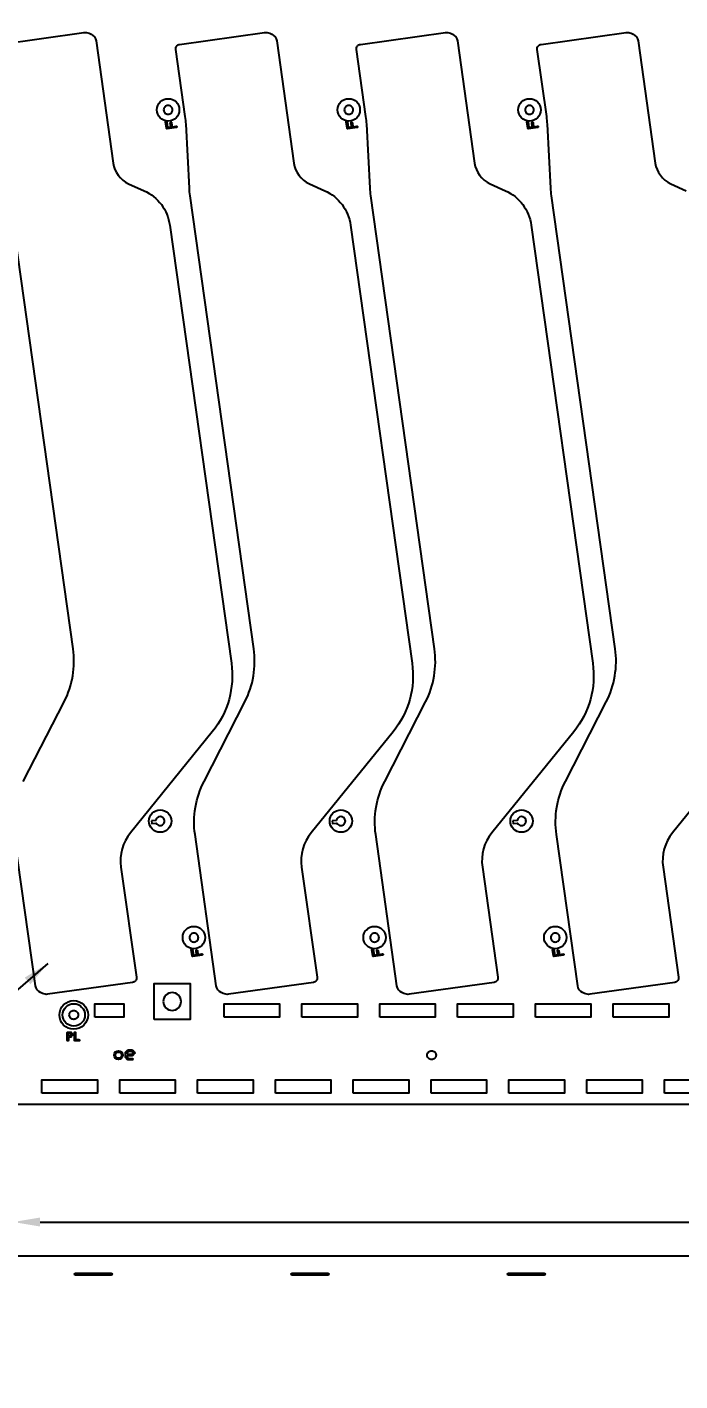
# Model space of a CAD drawing. Header units: millimetres. Extents: x 236 to 1271, y 167 to 899.
# Drawn here: x 409.8 to 482.8, y 317.5 to 468.9 of the extents above; entities that cross this region are included whole.
import ezdxf

# ---------------------------------------------------------------- set-up
doc = ezdxf.new("R2010")
doc.units = ezdxf.units.MM
doc.header["$LTSCALE"] = 23.1
doc.header["$PDMODE"] = 3
doc.header["$PDSIZE"] = 6
doc.layers.get('0').update_dxf_attribs({"linetype": 'CONTINUOUS'})
doc.layers.get('Defpoints').update_dxf_attribs({"linetype": 'CONTINUOUS'})
doc.layers.add('備註', color=1, linetype='CONTINUOUS')
doc.layers.add('尺寸線', color=3, linetype='CONTINUOUS', lineweight=0)
doc.styles.get("Standard").update_dxf_attribs({"font": 'simplex.shx', "width": 0.8})
doc.dimstyles.get("Standard").update_dxf_attribs({"dimtxt": 3, "dimasz": 3, "dimexe": 2, "dimexo": 0.35, "dimtad": 1, "dimdec": 4, "dimzin": 0, "dimdsep": 46, "dimtxsty": 'Standard', "dimcen": 0.09, "dimazin": 0, "dimtp": 0.01, "dimtm": 0.01, "dimtfac": 1, "dimtofl": 0, "dimtmove": 0, "dimatfit": 3, "dimfxl": 0, "dimtolj": 1, "dimtzin": 0, "dimarcsym": 0})

# ---------------------------------------------------------------- blocks, each defined once
blk = doc.blocks.new('*D1')
at = {"layer": 'Defpoints', "color": 0}
for p in [(408.29, 367.1), (630.49, 367.1), (630.49, 335.28)]:
    blk.add_point(p, dxfattribs=at)
at = {"layer": '尺寸線', "color": 0, "lineweight": -2}
for p, q in [((408.29, 366.75), (408.29, 333.28)), ((630.49, 366.75), (630.49, 333.28)), ((411.29, 335.28), (627.49, 335.28))]:
    blk.add_line(p, q, dxfattribs=at)
at = {"layer": '尺寸線', "color": 0}
for points in [[(411.29, 335.78), (411.29, 334.78), (408.29, 335.28)], [(627.49, 334.78), (627.49, 335.78), (630.49, 335.28)]]:
    blk.add_solid(points, dxfattribs=at)
at = {"layer": '尺寸線', "color": 0, "insert": (522.75, 337.41), "char_height": 3, "attachment_point": 5, "rotation": 0}
blk.add_mtext('\\A1;222.2000', dxfattribs=at)
blk = doc.blocks.new('*D3')
at = {"layer": 'Defpoints', "color": 0}
for p in [(400.03, 573.9), (429.63, 570.8), (408.29, 367.1)]:
    blk.add_point(p, dxfattribs=at)
at = {"layer": '尺寸線', "color": 0, "lineweight": -2}
for p, q in [((429.28, 570.83), (398.04, 574.1)), ((379, 373.18), (399.72, 570.91)), ((407.94, 367.14), (376.7, 370.41))]:
    blk.add_line(p, q, dxfattribs=at)
at = {"layer": '尺寸線', "color": 0}
for points in [[(400.21, 570.86), (399.22, 570.97), (400.03, 573.9)], [(378.5, 373.24), (379.5, 373.13), (378.69, 370.2)]]:
    blk.add_solid(points, dxfattribs=at)
at = {"layer": '尺寸線', "color": 0, "insert": (387.22, 472.07), "char_height": 3, "attachment_point": 5, "rotation": 84.0191}
blk.add_mtext('\\A1;204.8112', dxfattribs=at)
blk = doc.blocks.new('*D7')
at = {"layer": 'Defpoints', "color": 0}
for p in [(429.63, 795.8), (367.35, 369.14), (408.29, 367.1)]:
    blk.add_point(p, dxfattribs=at)
at = {"layer": '尺寸線', "color": 0, "lineweight": -2}
for p, q in [((429.28, 795.81), (386.69, 797.93)), ((388.54, 794.84), (367.5, 372.13)), ((407.94, 367.12), (365.35, 369.24))]:
    blk.add_line(p, q, dxfattribs=at)
at = {"layer": '尺寸線', "color": 0}
for points in [[(389.04, 794.81), (388.04, 794.86), (388.69, 797.83)], [(367, 372.16), (368, 372.11), (367.35, 369.14)]]:
    blk.add_solid(points, dxfattribs=at)
at = {"layer": '尺寸線', "color": 0, "insert": (375.87, 582.98), "char_height": 3, "attachment_point": 5, "rotation": 87.1501}
blk.add_mtext('\\A1;429.2272', dxfattribs=at)

msp = doc.modelspace()

# ---------------------------------------------------------------- linework, layer by layer
for points in [[(381.05626, 581.2475, -1), (381.05626, 581.6475), (383.05626, 581.6475), (383.05626, 831.4475), (529.85626, 831.4475), (529.85626, 833.4475, -1), (530.25626, 833.4475), (530.25626, 831.4475), (677.05626, 831.4475), (677.05626, 581.6475), (679.05626, 581.6475, -1), (679.05626, 581.2475), (677.05626, 581.2475), (677.05626, 385.9475), (668.10626, 385.9475), (668.10626, 376.9475), (677.05626, 376.9475), (677.05626, 331.4475), (530.25626, 331.4475), (530.25626, 329.4475, -1), (529.85626, 329.4475), (529.85626, 331.4475), (383.05626, 331.4475), (383.05626, 581.2475)], [(426.46797, 466.44941, -0.414221), (426.89341, 467.01399), (436.39714, 468.34965, -0.147966), (436.96947, 468.26078), (437.19005, 468.15482, -0.250642), (437.74636, 467.39299), (439.66477, 453.74281, 0.256384), (441.39242, 451.43), (443.11421, 450.64606, -0.256388), (445.99377, 446.79146), (452.87831, 397.80536, -0.207998), (450.74702, 390.12053), (441.59977, 378.82427, 0.207969), (440.5345, 374.98246), (442.26686, 362.65608, -0.41437), (441.84146, 362.09125), (432.33747, 360.75555, -0.147928), (431.76528, 360.84436), (431.54476, 360.95068, -0.250656), (430.9885, 361.71225), (428.61284, 378.61594, -0.154616), (429.61793, 384.57196), (434.177, 393.45931, 0.154617), (435.18209, 399.41534), (428.06264, 450.07283, -0.021814), (427.97911, 450.94076), (427.60436, 458.08985, 0.02121), (427.52419, 458.934)], [(446.66797, 466.44941, -0.414221), (447.09341, 467.01399), (456.59714, 468.34965, -0.147966), (457.16947, 468.26078), (457.39005, 468.15482, -0.250642), (457.94636, 467.39299), (459.86477, 453.74281, 0.256384), (461.59242, 451.43), (463.31421, 450.64606, -0.256388), (466.19377, 446.79146), (473.07831, 397.80536, -0.207998), (470.94702, 390.12053), (461.79977, 378.82427, 0.207969), (460.7345, 374.98246), (462.46686, 362.65608, -0.41437), (462.04146, 362.09125), (452.53747, 360.75555, -0.147928), (451.96528, 360.84436), (451.74476, 360.95068, -0.250656), (451.1885, 361.71225), (448.81284, 378.61594, -0.154616), (449.81793, 384.57196), (454.377, 393.45931, 0.154617), (455.38209, 399.41534), (448.26264, 450.07283, -0.021814), (448.17911, 450.94076), (447.80436, 458.08985, 0.02121), (447.72419, 458.934)], [(425.10259, 459.68857, 0.414217), (425.60259, 459.18857, 0.414217), (426.10259, 459.68857, 0.414217), (425.60259, 460.18857, 0.414217)], [(445.30259, 459.68857, 0.414217), (445.80259, 459.18857, 0.414217), (446.30259, 459.68857, 0.414217), (445.80259, 460.18857, 0.414217)], [(465.50259, 459.68857, 0.414217), (466.00259, 459.18857, 0.414217), (466.50259, 459.68857, 0.414217), (466.00259, 460.18857, 0.414217)], [(425.31033, 458.32292, -1), (425.45887, 458.3438), (425.54521, 457.72947), (425.91312, 457.78118), (425.85097, 458.22335, -1), (425.99951, 458.24423), (426.06166, 457.80205), (426.50383, 457.8642, -1), (426.52471, 457.71566), (425.49181, 457.57049, -0.41424), (425.4071, 457.63433)], [(445.51033, 458.32292, -1), (445.65887, 458.3438), (445.74521, 457.72947), (446.11312, 457.78118), (446.05097, 458.22335, -1), (446.19951, 458.24423), (446.26166, 457.80205), (446.70383, 457.8642, -1), (446.72471, 457.71566), (445.69181, 457.57049, -0.41424), (445.6071, 457.63433)], [(465.71033, 458.32292, -1), (465.85887, 458.3438), (465.94521, 457.72947), (466.31312, 457.78118), (466.25097, 458.22335, -1), (466.39951, 458.24423), (466.46166, 457.80205), (466.90383, 457.8642, -1), (466.92471, 457.71566), (465.89181, 457.57049, -0.41424), (465.8071, 457.63433)], [(423.46646, 380.12955, -0.414215), (424.71646, 381.37955, -0.414215), (425.96646, 380.12955, -0.414215), (424.71646, 378.87955, -0.414215)], [(423.7537, 380.14572), (423.79545, 379.84864), (424.26501, 379.91463, 0.289315), (424.71646, 379.62955, 0.414217), (425.21646, 380.12955, 0.414217), (424.71646, 380.62955, 0.366656), (424.22325, 380.21171)], [(443.66646, 380.12955, -0.414215), (444.91646, 381.37955, -0.414215), (446.16646, 380.12955, -0.414215), (444.91646, 378.87955, -0.414215)], [(443.9537, 380.14572), (443.99545, 379.84864), (444.46501, 379.91463, 0.289315), (444.91646, 379.62955, 0.414217), (445.41646, 380.12955, 0.414217), (444.91646, 380.62955, 0.366656), (444.42325, 380.21171)], [(463.86646, 380.12955, -0.414215), (465.11646, 381.37955, -0.414215), (466.36646, 380.12955, -0.414215), (465.11646, 378.87955, -0.414215)], [(464.1537, 380.14572), (464.19545, 379.84864), (464.66501, 379.91463, 0.289315), (465.11646, 379.62955, 0.414217), (465.61646, 380.12955, 0.414217), (465.11646, 380.62955, 0.366656), (464.62325, 380.21171)], [(427.98589, 367.09934, 0.414217), (428.48589, 366.59934, 0.414217), (428.98589, 367.09934, 0.414217), (428.48589, 367.59934, 0.414217)], [(448.18589, 367.09934, 0.414217), (448.68589, 366.59934, 0.414217), (449.18589, 367.09934, 0.414217), (448.68589, 367.59934, 0.414217)], [(468.38589, 367.09934, 0.414217), (468.88589, 366.59934, 0.414217), (469.38589, 367.09934, 0.414217), (468.88589, 367.59934, 0.414217)], [(428.19362, 365.73369, -1), (428.34216, 365.75457), (428.4285, 365.14024), (428.79641, 365.19195), (428.73426, 365.63412, -1), (428.8828, 365.655), (428.94495, 365.21282), (429.38713, 365.27497, -1), (429.408, 365.12643), (428.3751, 364.98126, -0.41424), (428.2904, 365.0451)], [(448.39362, 365.73369, -1), (448.54216, 365.75457), (448.6285, 365.14024), (448.99641, 365.19195), (448.93426, 365.63412, -1), (449.0828, 365.655), (449.14495, 365.21282), (449.58713, 365.27497, -1), (449.608, 365.12643), (448.5751, 364.98126, -0.41424), (448.4904, 365.0451)], [(468.59362, 365.73369, -1), (468.74216, 365.75457), (468.8285, 365.14024), (469.19641, 365.19195), (469.13426, 365.63412, -1), (469.2828, 365.655), (469.34495, 365.21282), (469.78713, 365.27497, -1), (469.808, 365.12643), (468.7751, 364.98126, -0.41424), (468.6904, 365.0451)], [(425.05626, 359.9475, 0.414216), (426.05626, 358.9475, 0.414216), (427.05626, 359.9475, 0.414216), (426.05626, 360.9475, 0.414216)], [(414.55626, 358.4475, -0.414217), (415.05626, 358.9475, -0.414217), (415.55626, 358.4475, -0.414217), (415.05626, 357.9475, -0.414217)], [(414.32933, 355.60962), (414.32933, 356.03677), (414.32933, 356.46392, -0.414239), (414.39933, 356.53392), (414.72681, 356.53392, -0.234442), (414.78268, 356.50654), (414.89195, 356.36416, -0.166397), (414.90641, 356.32121), (414.90641, 356.17949, -0.166398), (414.89195, 356.13654), (414.78268, 355.99415, -0.234442), (414.72681, 355.96677), (414.46933, 355.96677), (414.46933, 355.60962, -1)], [(415.12933, 355.60962), (415.12933, 356.46392, -1), (415.26933, 356.46392), (415.26933, 355.67962), (415.63641, 355.67962, -1), (415.63641, 355.53962), (415.19933, 355.53962, -0.414239)], [(420.83067, 353.73219), (420.83067, 353.96707), (420.83067, 354.20195, -0.190123), (420.85476, 354.26345), (421.0733, 354.49855, -0.209079), (421.13944, 354.52727), (421.57608, 354.52727, -0.209079), (421.64222, 354.49855), (421.86076, 354.26345, -0.394811), (421.86038, 354.14049), (421.64256, 353.90617, -0.209905), (421.5763, 353.87707), (421.01067, 353.87707), (421.01067, 353.76734), (421.17843, 353.58687), (421.5763, 353.58687, -1), (421.5763, 353.40687), (421.13944, 353.40687, -0.209079), (421.0733, 353.4356), (420.85476, 353.67069, -0.190123)], [(454.55626, 353.9475, -0.414217), (455.05626, 354.4475, -0.414217), (455.55626, 353.9475, -0.414217), (455.05626, 353.4475, -0.414217)], [(415.25626, 329.3475, -1), (415.25626, 329.5475), (419.25625, 329.5475, -1), (419.25625, 329.3475)], [(439.45626, 329.3475, -1), (439.45626, 329.5475), (443.45625, 329.5475, -1), (443.45625, 329.3475)], [(463.65626, 329.3475, -1), (463.65626, 329.5475), (467.65626, 329.5475, -1), (467.65626, 329.3475)]]:
    msp.add_lwpolyline(points, format="xyb", close=True)
for points in [[(392.05626, 357.4475), (403.05626, 357.4475), (403.05626, 353.6975, -0.414215), (404.30626, 352.4475, -0.414215), (403.05626, 351.1975), (403.05626, 348.4475), (657.05626, 348.4475), (657.05626, 351.1975, -0.414215), (655.80626, 352.4475, -0.414215), (657.05626, 353.6975), (657.05626, 379.4475), (668.05626, 379.4475), (668.05626, 387.4475), (657.05626, 387.4475), (657.05626, 468.8075), (657.05626, 577.4475), (668.05626, 577.4475), (668.05626, 585.4475)], [(406.69341, 467.01399), (416.19714, 468.34965, -0.147966), (416.76947, 468.26078), (416.99005, 468.15482, -0.250642), (417.54636, 467.39299), (419.46477, 453.74281, 0.256384), (421.19242, 451.43), (422.91421, 450.64606, -0.256388), (425.79377, 446.79146), (432.67831, 397.80536, -0.207998), (430.54702, 390.12053), (421.39977, 378.82427, 0.207969), (420.3345, 374.98246), (422.06686, 362.65608, -0.41437), (421.64146, 362.09125), (412.13747, 360.75555, -0.147928), (411.56528, 360.84436), (411.34476, 360.95068, -0.250656), (410.7885, 361.71225), (408.41284, 378.61594, -0.154616)], [(491.14702, 390.12053), (481.99977, 378.82427, 0.207969), (480.9345, 374.98246), (482.66686, 362.65608, -0.41437), (482.24146, 362.09125), (472.73747, 360.75555, -0.147928), (472.16528, 360.84436), (471.94476, 360.95068, -0.250656), (471.3885, 361.71225), (469.01284, 378.61594, -0.154616), (470.01793, 384.57196), (474.577, 393.45931, 0.154617), (475.58209, 399.41534), (468.46264, 450.07283, -0.021814), (468.37911, 450.94076), (468.00436, 458.08985, 0.02121), (467.92419, 458.934), (466.86797, 466.44941, -0.414221), (467.29341, 467.01399), (476.79714, 468.34965, -0.147966), (477.36947, 468.26078), (477.59005, 468.15482, -0.250642), (478.14636, 467.39299), (480.06477, 453.74281, 0.256384), (481.79242, 451.43), (483.51421, 450.64606, -0.256388)], [(409.41793, 384.57196), (413.977, 393.45931, 0.154617), (414.98209, 399.41534), (407.86264, 450.07283, -0.021814)]]:
    msp.add_lwpolyline(points, format="xyb")
for points in [[(424.05626, 357.9475), (424.05626, 361.9475), (428.05626, 361.9475), (428.05626, 357.9475)], [(417.4294, 358.1975), (417.4294, 359.6975), (420.66907, 359.6975), (420.66907, 358.1975)], [(431.86907, 358.1975), (431.86907, 359.6975), (438.06907, 359.6975), (438.06907, 358.1975)], [(440.56907, 358.1975), (440.56907, 359.6975), (446.76907, 359.6975), (446.76907, 358.1975)], [(449.26907, 358.1975), (449.26907, 359.6975), (455.46907, 359.6975), (455.46907, 358.1975)], [(457.96907, 358.1975), (457.96907, 359.6975), (464.16907, 359.6975), (464.16907, 358.1975)], [(466.66907, 358.1975), (466.66907, 359.6975), (472.86907, 359.6975), (472.86907, 358.1975)], [(475.36907, 358.1975), (475.36907, 359.6975), (481.56907, 359.6975), (481.56907, 358.1975)], [(414.46933, 356.10677), (414.69263, 356.10677), (414.76641, 356.20292), (414.76641, 356.29777), (414.69263, 356.39392), (414.46933, 356.39392)], [(421.01067, 354.05707), (421.53709, 354.05707), (421.67197, 354.20217), (421.53708, 354.34727), (421.17843, 354.34727), (421.01067, 354.1668)], [(411.50626, 349.6975), (411.50626, 351.1975), (417.70626, 351.1975), (417.70626, 349.6975)], [(420.20626, 349.6975), (420.20626, 351.1975), (426.40626, 351.1975), (426.40626, 349.6975)], [(428.90626, 349.6975), (428.90626, 351.1975), (435.10626, 351.1975), (435.10626, 349.6975)], [(437.60626, 349.6975), (437.60626, 351.1975), (443.80626, 351.1975), (443.80626, 349.6975)], [(446.30626, 349.6975), (446.30626, 351.1975), (452.50626, 351.1975), (452.50626, 349.6975)], [(455.00626, 349.6975), (455.00626, 351.1975), (461.20626, 351.1975), (461.20626, 349.6975)], [(463.70626, 349.6975), (463.70626, 351.1975), (469.90626, 351.1975), (469.90626, 349.6975)], [(472.40626, 349.6975), (472.40626, 351.1975), (478.60626, 351.1975), (478.60626, 349.6975)], [(481.10626, 349.6975), (481.10626, 351.1975), (487.30626, 351.1975), (487.30626, 349.6975)]]:
    msp.add_lwpolyline(points, close=True)
for centre, radius in [((425.60259, 459.68857), 1.25), ((445.80259, 459.68857), 1.25), ((466.00259, 459.68857), 1.25), ((428.48589, 367.09934), 1.25), ((448.68589, 367.09934), 1.25), ((468.88589, 367.09934), 1.25), ((415.05626, 358.4475), 1.6), ((415.05626, 358.4475), 1.25), ((420.05626, 353.9475), 0.5), ((420.05626, 353.9475), 0.35)]:
    msp.add_circle(centre, radius)

# ---------------------------------------------------------------- dimensions: what is measured, and where the dimension line sits
at = {"layer": '尺寸線'}
for base, p1, p2, angle, picture, middle in [((367.34795, 369.13725), (429.62663, 795.79566), (408.28588, 367.09934), 267.1501364, '*D7', (377.98795, 582.87542)), ((400.02858, 573.89657), (408.28588, 367.09934), (429.62663, 570.79566), 84.0190862, '*D3', (389.33761, 471.85181)), ((630.48588, 335.28439), (408.28588, 367.09934), (630.48588, 367.09934), 0.0000015, '*D1', (522.74989, 335.28438))]:
    dim = msp.add_linear_dim(base=base, p1=p1, p2=p2, angle=angle, dimstyle='Standard', dxfattribs=at)
    dim.commit()
    dim.dimension.update_dxf_attribs({"geometry": picture, "text_midpoint": middle, "dimtype": 161})

# ---------------------------------------------------------------- leaders
at = {"layer": '備註', "path_type": 1}
msp.add_leader([(412.16348, 364.211), (358.25241, 317.50656)], dimstyle='Standard', override={"dimgap": 0.625, "dimtad": 0}, dxfattribs=at)

doc.saveas('drawing.dxf')
